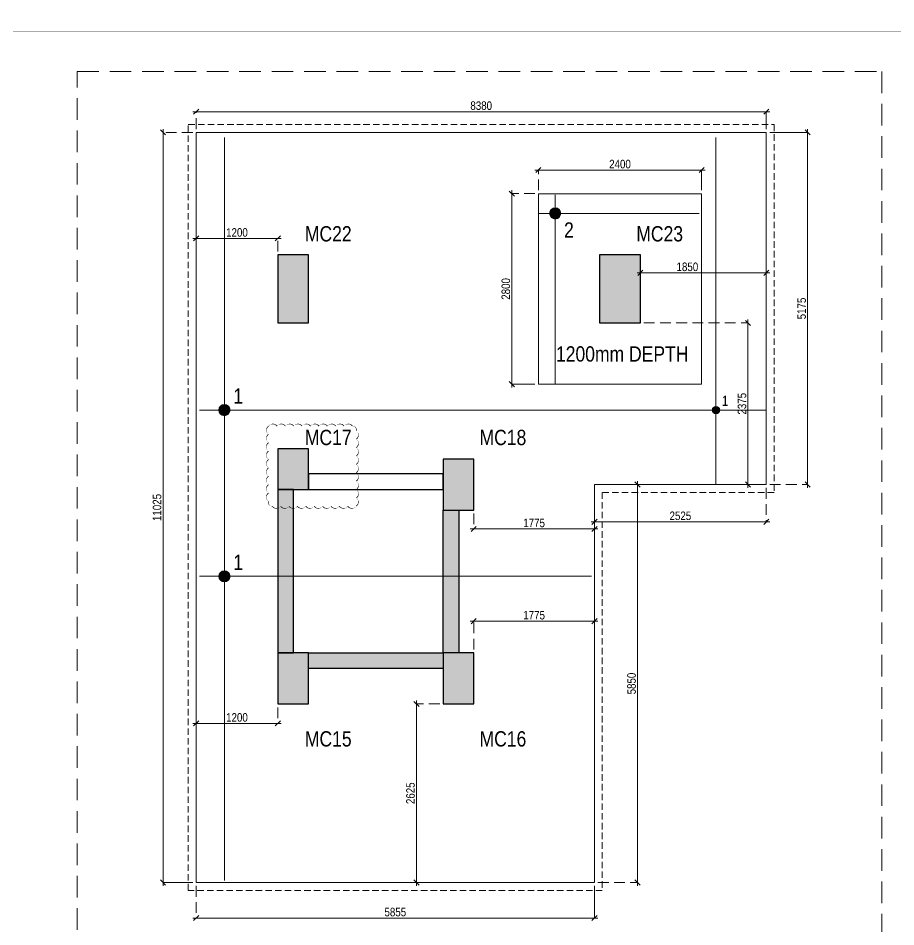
# Model space of a CAD drawing. Header units: millimetres. Extents: x 1112055 to 3390982, y -148532 to 766891.
# Drawn here: x 3162881 to 3188681, y 349481 to 376192 of the extents above; entities that cross this region are included whole.
import ezdxf

# ---------------------------------------------------------------- set-up
doc = ezdxf.new("R2010")
doc.units = ezdxf.units.MM
doc.header["$PDMODE"] = 35
doc.header["$PDSIZE"] = -25
doc.linetypes.add('Hidden', pattern=[9.525, 6.35, -3.175])
for name, color, linetype, lineweight in [('B COL. NO.', 3, 'Continuous', 20), ('B FINAL COLUMN', 1, 'Continuous', 30), ('B FOOTING', 49, 'Continuous', 20), ('B P.C.C', 251, 'Continuous', 0), ('B STEEL', 34, 'Continuous', 15), ('B STEEL TEXT', 7, 'Continuous', 15), ('B TITLE BLOCK', 250, 'Continuous', 0), ('B-ST DIM', 250, 'Continuous', 18)]:
    doc.layers.add(name, color=color, linetype=linetype, lineweight=lineweight)
doc.layers.add('B-COL HT', color=7, linetype='Continuous', lineweight=0, true_color=0x4e4f45)
doc.styles.add('Q1', font='g13f12d.shx', dxfattribs={"width": 0.8})
doc.styles.add('SWINC', font='swissc.ttf')
doc.dimstyles.new('BH-STD', dxfattribs={"dimscale": 0, "dimtxt": 230, "dimasz": 125, "dimexe": 0, "dimexo": 100, "dimgap": 50, "dimtad": 1, "dimdec": 0, "dimzin": 1, "dimdsep": 46, "dimtxsty": 'Q1', "dimblk": 'ARCHTICK', "dimcen": 1, "dimdle": 100, "dimclrd": 250, "dimclre": 250, "dimclrt": 256, "dimadec": 0, "dimazin": 0, "dimtfac": 1, "dimtdec": 0, "dimtix": 1, "dimtofl": 0, "dimtmove": 0, "dimatfit": 2, "dimfxl": 1, "dimtolj": 1, "dimtzin": 0, "dimlwd": 9, "dimlwe": 9, "dimarcsym": 0})

# ---------------------------------------------------------------- blocks, each defined once
blk = doc.blocks.new('_Oblique')
at = {"color": 0, "linetype": 'ByBlock', "lineweight": -2}
blk.add_line((-0.5, -0.5), (0.5, 0.5), dxfattribs=at)
blk = doc.blocks.new('*D4408')
at = {"layer": 'B-ST DIM', "color": 7, "lineweight": 9, "ltscale": 50, "transparency": 16777216}
for p, q in [((3178073, 371726), (3183073, 371726)), ((3182973, 371133), (3182973, 371726))]:
    blk.add_line(p, q, dxfattribs=at)
at = {"layer": 'B-ST DIM', "color": 7, "linetype": 'Hidden', "lineweight": 9, "ltscale": 50, "transparency": 16777216}
blk.add_line((3178173, 371133), (3178173, 371726), dxfattribs=at)
at = {"layer": 'Defpoints', "color": 0, "transparency": 16777216}
for p in [(3182973, 371726), (3178173, 371033), (3182973, 371033)]:
    blk.add_point(p, dxfattribs=at)
at = {"layer": 'B-ST DIM', "color": 7, "lineweight": 9, "transparency": 16777216, "xscale": 150, "yscale": 150, "zscale": 150, "rotation": 180}
blk.add_blockref('_Oblique', (3178173, 371726), dxfattribs=at)
at = {"layer": 'B-ST DIM', "color": 7, "lineweight": 9, "transparency": 16777216, "xscale": 150, "yscale": 150, "zscale": 150}
blk.add_blockref('_Oblique', (3182973, 371726), dxfattribs=at)
at = {"layer": 'B-ST DIM', "color": 7, "transparency": 16777216, "insert": (3180573, 371901), "char_height": 250, "attachment_point": 5, "style": 'SWINC'}
blk.add_mtext('\\A1;2400', dxfattribs=at)
blk = doc.blocks.new('*D4409')
at = {"layer": 'B-ST DIM', "color": 7, "lineweight": 9, "ltscale": 50, "transparency": 16777216}
for p, q in [((3177392, 371133), (3177392, 365333)), ((3178073, 365433), (3177392, 365433))]:
    blk.add_line(p, q, dxfattribs=at)
at = {"layer": 'B-ST DIM', "color": 7, "linetype": 'Hidden', "lineweight": 9, "ltscale": 50, "transparency": 16777216}
blk.add_line((3178073, 371033), (3177392, 371033), dxfattribs=at)
at = {"layer": 'Defpoints', "color": 0, "transparency": 16777216}
for p in [(3178173, 371033), (3177392, 365433), (3178173, 365433)]:
    blk.add_point(p, dxfattribs=at)
at = {"layer": 'B-ST DIM', "color": 7, "lineweight": 9, "transparency": 16777216, "xscale": 150, "yscale": 150, "zscale": 150}
for p, rotation in [((3177392, 371033), 90), ((3177392, 365433), 270)]:
    blk.add_blockref('_Oblique', p, dxfattribs=dict(at, rotation=rotation))
at = {"layer": 'B-ST DIM', "color": 7, "transparency": 16777216, "insert": (3177217, 368233), "char_height": 250, "attachment_point": 5, "rotation": 90, "style": 'SWINC'}
blk.add_mtext('\\A1;2800', dxfattribs=at)
blk = doc.blocks.new('*D4410')
at = {"layer": 'B-ST DIM', "color": 7, "lineweight": 9, "ltscale": 50, "transparency": 16777216}
for p, q in [((3170613, 369717), (3168013, 369717)), ((3168113, 369333), (3168113, 369717))]:
    blk.add_line(p, q, dxfattribs=at)
at = {"layer": 'B-ST DIM', "color": 7, "linetype": 'Hidden', "lineweight": 9, "ltscale": 50, "transparency": 16777216}
blk.add_line((3170513, 369333), (3170513, 369717), dxfattribs=at)
at = {"layer": 'Defpoints', "color": 0, "transparency": 16777216}
for p in [(3168113, 369717), (3168113, 369233), (3170513, 369233)]:
    blk.add_point(p, dxfattribs=at)
at = {"layer": 'B-ST DIM', "color": 7, "lineweight": 9, "transparency": 16777216, "xscale": 150, "yscale": 150, "zscale": 150, "rotation": 180}
blk.add_blockref('_Oblique', (3168113, 369717), dxfattribs=at)
at = {"layer": 'B-ST DIM', "color": 7, "lineweight": 9, "transparency": 16777216, "xscale": 150, "yscale": 150, "zscale": 150}
blk.add_blockref('_Oblique', (3170513, 369717), dxfattribs=at)
at = {"layer": 'B-ST DIM', "color": 7, "transparency": 16777216, "insert": (3169313, 369892), "char_height": 250, "attachment_point": 5, "style": 'SWINC'}
blk.add_mtext('\\A1;1200', dxfattribs=at)
blk = doc.blocks.new('*D4411')
at = {"layer": 'B-ST DIM', "color": 7, "lineweight": 9, "ltscale": 50, "transparency": 16777216}
for p, q in [((3168113, 355933), (3168113, 355461)), ((3170613, 355461), (3168013, 355461))]:
    blk.add_line(p, q, dxfattribs=at)
at = {"layer": 'B-ST DIM', "color": 7, "linetype": 'Hidden', "lineweight": 9, "ltscale": 50, "transparency": 16777216}
blk.add_line((3170513, 355933), (3170513, 355461), dxfattribs=at)
at = {"layer": 'Defpoints', "color": 0, "transparency": 16777216}
for p in [(3168113, 356033), (3170513, 356033), (3168113, 355461)]:
    blk.add_point(p, dxfattribs=at)
at = {"layer": 'B-ST DIM', "color": 7, "lineweight": 9, "transparency": 16777216, "xscale": 150, "yscale": 150, "zscale": 150, "rotation": 180}
blk.add_blockref('_Oblique', (3168113, 355461), dxfattribs=at)
at = {"layer": 'B-ST DIM', "color": 7, "lineweight": 9, "transparency": 16777216, "xscale": 150, "yscale": 150, "zscale": 150}
blk.add_blockref('_Oblique', (3170513, 355461), dxfattribs=at)
at = {"layer": 'B-ST DIM', "color": 7, "transparency": 16777216, "insert": (3169313, 355636), "char_height": 250, "attachment_point": 5, "style": 'SWINC'}
blk.add_mtext('\\A1;1200', dxfattribs=at)
blk = doc.blocks.new('*D4412')
at = {"layer": 'B-ST DIM', "color": 7, "lineweight": 9, "ltscale": 50, "transparency": 16777216}
for p, q in [((3174590, 356133), (3174590, 350683)), ((3175273, 350783), (3174590, 350783))]:
    blk.add_line(p, q, dxfattribs=at)
at = {"layer": 'B-ST DIM', "color": 7, "linetype": 'Hidden', "lineweight": 9, "ltscale": 50, "transparency": 16777216}
blk.add_line((3175273, 356033), (3174590, 356033), dxfattribs=at)
at = {"layer": 'Defpoints', "color": 0, "transparency": 16777216}
for p in [(3175373, 356033), (3174590, 350783), (3175373, 350783)]:
    blk.add_point(p, dxfattribs=at)
at = {"layer": 'B-ST DIM', "color": 7, "lineweight": 9, "transparency": 16777216, "xscale": 150, "yscale": 150, "zscale": 150}
for p, rotation in [((3174590, 356033), 90), ((3174590, 350783), 270)]:
    blk.add_blockref('_Oblique', p, dxfattribs=dict(at, rotation=rotation))
at = {"layer": 'B-ST DIM', "color": 7, "transparency": 16777216, "insert": (3174415, 353408), "char_height": 250, "attachment_point": 5, "rotation": 90, "style": 'SWINC'}
blk.add_mtext('\\A1;2625', dxfattribs=at)
blk = doc.blocks.new('*D4413')
at = {"layer": 'B-ST DIM', "color": 7, "lineweight": 9, "ltscale": 50, "transparency": 16777216}
for p, q in [((3176173, 358466), (3179923, 358466)), ((3179823, 357633), (3179823, 358466))]:
    blk.add_line(p, q, dxfattribs=at)
at = {"layer": 'B-ST DIM', "color": 7, "linetype": 'Hidden', "lineweight": 9, "ltscale": 50, "transparency": 16777216}
blk.add_line((3176273, 357633), (3176273, 358466), dxfattribs=at)
at = {"layer": 'Defpoints', "color": 0, "transparency": 16777216}
for p in [(3179823, 358466), (3176273, 357533), (3179823, 357533)]:
    blk.add_point(p, dxfattribs=at)
at = {"layer": 'B-ST DIM', "color": 7, "lineweight": 9, "transparency": 16777216, "xscale": 150, "yscale": 150, "zscale": 150, "rotation": 180}
blk.add_blockref('_Oblique', (3176273, 358466), dxfattribs=at)
at = {"layer": 'B-ST DIM', "color": 7, "lineweight": 9, "transparency": 16777216, "xscale": 150, "yscale": 150, "zscale": 150}
blk.add_blockref('_Oblique', (3179823, 358466), dxfattribs=at)
at = {"layer": 'B-ST DIM', "color": 7, "transparency": 16777216, "insert": (3178048, 358641), "char_height": 250, "attachment_point": 5, "style": 'SWINC'}
blk.add_mtext('\\A1;1775', dxfattribs=at)
blk = doc.blocks.new('*D4414')
at = {"layer": 'B-ST DIM', "color": 7, "linetype": 'Hidden', "lineweight": 9, "ltscale": 50, "transparency": 16777216}
blk.add_line((3176273, 361633), (3176273, 361178), dxfattribs=at)
at = {"layer": 'B-ST DIM', "color": 7, "lineweight": 9, "ltscale": 50, "transparency": 16777216}
for p, q in [((3179823, 361633), (3179823, 361178)), ((3176173, 361178), (3179923, 361178))]:
    blk.add_line(p, q, dxfattribs=at)
at = {"layer": 'Defpoints', "color": 0, "transparency": 16777216}
for p in [(3176273, 361733), (3179823, 361733), (3179823, 361178)]:
    blk.add_point(p, dxfattribs=at)
at = {"layer": 'B-ST DIM', "color": 7, "lineweight": 9, "transparency": 16777216, "xscale": 150, "yscale": 150, "zscale": 150, "rotation": 180}
blk.add_blockref('_Oblique', (3176273, 361178), dxfattribs=at)
at = {"layer": 'B-ST DIM', "color": 7, "lineweight": 9, "transparency": 16777216, "xscale": 150, "yscale": 150, "zscale": 150}
blk.add_blockref('_Oblique', (3179823, 361178), dxfattribs=at)
at = {"layer": 'B-ST DIM', "color": 7, "transparency": 16777216, "insert": (3178048, 361353), "char_height": 250, "attachment_point": 5, "style": 'SWINC'}
blk.add_mtext('\\A1;1775', dxfattribs=at)
blk = doc.blocks.new('*D4415')
at = {"layer": 'B-ST DIM', "color": 7, "lineweight": 9, "ltscale": 50, "transparency": 16777216}
for p, q in [((3184335, 367333), (3184335, 362383)), ((3181273, 362483), (3184335, 362483))]:
    blk.add_line(p, q, dxfattribs=at)
at = {"layer": 'B-ST DIM', "color": 7, "linetype": 'Hidden', "lineweight": 9, "ltscale": 50, "transparency": 16777216}
blk.add_line((3181273, 367233), (3184335, 367233), dxfattribs=at)
at = {"layer": 'Defpoints', "color": 0, "transparency": 16777216}
for p in [(3181173, 367233), (3181173, 362483), (3184335, 362483)]:
    blk.add_point(p, dxfattribs=at)
at = {"layer": 'B-ST DIM', "color": 7, "lineweight": 9, "transparency": 16777216, "xscale": 150, "yscale": 150, "zscale": 150}
for p, rotation in [((3184335, 367233), 90), ((3184335, 362483), 270)]:
    blk.add_blockref('_Oblique', p, dxfattribs=dict(at, rotation=rotation))
at = {"layer": 'B-ST DIM', "color": 7, "transparency": 16777216, "insert": (3184160, 364858), "char_height": 250, "attachment_point": 5, "rotation": 90, "style": 'SWINC'}
blk.add_mtext('\\A1;2375', dxfattribs=at)
blk = doc.blocks.new('*D4416')
at = {"layer": 'B-ST DIM', "color": 7, "linetype": 'Hidden', "lineweight": 9, "ltscale": 50, "transparency": 16777216}
blk.add_line((3181173, 369133), (3181173, 368706), dxfattribs=at)
at = {"layer": 'B-ST DIM', "color": 7, "lineweight": 9, "ltscale": 50, "transparency": 16777216}
for p, q in [((3184873, 369133), (3184873, 368706)), ((3181073, 368706), (3184973, 368706))]:
    blk.add_line(p, q, dxfattribs=at)
at = {"layer": 'Defpoints', "color": 0, "transparency": 16777216}
for p in [(3181173, 369233), (3184873, 369233), (3184873, 368706)]:
    blk.add_point(p, dxfattribs=at)
at = {"layer": 'B-ST DIM', "color": 7, "lineweight": 9, "transparency": 16777216, "xscale": 150, "yscale": 150, "zscale": 150, "rotation": 180}
blk.add_blockref('_Oblique', (3181173, 368706), dxfattribs=at)
at = {"layer": 'B-ST DIM', "color": 7, "lineweight": 9, "transparency": 16777216, "xscale": 150, "yscale": 150, "zscale": 150}
blk.add_blockref('_Oblique', (3184873, 368706), dxfattribs=at)
at = {"layer": 'B-ST DIM', "color": 7, "transparency": 16777216, "insert": (3182554, 368881), "char_height": 250, "attachment_point": 5, "style": 'SWINC'}
blk.add_mtext('\\A1;1850', dxfattribs=at)
blk = doc.blocks.new('*D4417')
at = {"layer": 'B-ST DIM', "color": 7, "lineweight": 9, "ltscale": 50, "transparency": 16777216}
for p, q in [((3168013, 373443), (3184973, 373443)), ((3184873, 372933), (3184873, 373443))]:
    blk.add_line(p, q, dxfattribs=at)
at = {"layer": 'B-ST DIM', "color": 7, "linetype": 'Hidden', "lineweight": 9, "ltscale": 50, "transparency": 16777216}
blk.add_line((3168113, 372933), (3168113, 373443), dxfattribs=at)
at = {"layer": 'Defpoints', "color": 0, "transparency": 16777216}
for p in [(3184873, 373443), (3168113, 372833), (3184873, 372833)]:
    blk.add_point(p, dxfattribs=at)
at = {"layer": 'B-ST DIM', "color": 7, "lineweight": 9, "transparency": 16777216, "xscale": 150, "yscale": 150, "zscale": 150, "rotation": 180}
blk.add_blockref('_Oblique', (3168113, 373443), dxfattribs=at)
at = {"layer": 'B-ST DIM', "color": 7, "lineweight": 9, "transparency": 16777216, "xscale": 150, "yscale": 150, "zscale": 150}
blk.add_blockref('_Oblique', (3184873, 373443), dxfattribs=at)
at = {"layer": 'B-ST DIM', "color": 7, "transparency": 16777216, "insert": (3176493, 373618), "char_height": 250, "attachment_point": 5, "style": 'SWINC'}
blk.add_mtext('\\A1;8380', dxfattribs=at)
blk = doc.blocks.new('*D4418')
at = {"layer": 'B-ST DIM', "color": 7, "lineweight": 9, "ltscale": 50, "transparency": 16777216}
for p, q in [((3167140, 372933), (3167140, 350683)), ((3168013, 350783), (3167140, 350783))]:
    blk.add_line(p, q, dxfattribs=at)
at = {"layer": 'B-ST DIM', "color": 7, "linetype": 'Hidden', "lineweight": 9, "ltscale": 50, "transparency": 16777216}
blk.add_line((3168013, 372833), (3167140, 372833), dxfattribs=at)
at = {"layer": 'Defpoints', "color": 0, "transparency": 16777216}
for p in [(3168113, 372833), (3167140, 350783), (3168113, 350783)]:
    blk.add_point(p, dxfattribs=at)
at = {"layer": 'B-ST DIM', "color": 7, "lineweight": 9, "transparency": 16777216, "xscale": 150, "yscale": 150, "zscale": 150}
for p, rotation in [((3167140, 372833), 90), ((3167140, 350783), 270)]:
    blk.add_blockref('_Oblique', p, dxfattribs=dict(at, rotation=rotation))
at = {"layer": 'B-ST DIM', "color": 7, "transparency": 16777216, "insert": (3166965, 361808), "char_height": 250, "attachment_point": 5, "rotation": 90, "style": 'SWINC'}
blk.add_mtext('\\A1;11025', dxfattribs=at)
blk = doc.blocks.new('*D4419')
at = {"layer": 'B-ST DIM', "color": 7, "linetype": 'Hidden', "lineweight": 9, "ltscale": 50, "transparency": 16777216}
blk.add_line((3168113, 350683), (3168113, 349739), dxfattribs=at)
at = {"layer": 'B-ST DIM', "color": 7, "lineweight": 9, "ltscale": 50, "transparency": 16777216}
for p, q in [((3179823, 350683), (3179823, 349739)), ((3168013, 349739), (3179923, 349739))]:
    blk.add_line(p, q, dxfattribs=at)
at = {"layer": 'Defpoints', "color": 0, "transparency": 16777216}
for p in [(3168113, 350783), (3179823, 350783), (3179823, 349739)]:
    blk.add_point(p, dxfattribs=at)
at = {"layer": 'B-ST DIM', "color": 7, "lineweight": 9, "transparency": 16777216, "xscale": 150, "yscale": 150, "zscale": 150, "rotation": 180}
blk.add_blockref('_Oblique', (3168113, 349739), dxfattribs=at)
at = {"layer": 'B-ST DIM', "color": 7, "lineweight": 9, "transparency": 16777216, "xscale": 150, "yscale": 150, "zscale": 150}
blk.add_blockref('_Oblique', (3179823, 349739), dxfattribs=at)
at = {"layer": 'B-ST DIM', "color": 7, "transparency": 16777216, "insert": (3173968, 349914), "char_height": 250, "attachment_point": 5, "style": 'SWINC'}
blk.add_mtext('\\A1;5855', dxfattribs=at)
blk = doc.blocks.new('*D4420')
at = {"layer": 'B-ST DIM', "color": 7, "lineweight": 9, "ltscale": 50, "transparency": 16777216}
for p, q in [((3179923, 362483), (3181088, 362483)), ((3181088, 350683), (3181088, 362583))]:
    blk.add_line(p, q, dxfattribs=at)
at = {"layer": 'B-ST DIM', "color": 7, "linetype": 'Hidden', "lineweight": 9, "ltscale": 50, "transparency": 16777216}
blk.add_line((3179923, 350783), (3181088, 350783), dxfattribs=at)
at = {"layer": 'Defpoints', "color": 0, "transparency": 16777216}
for p in [(3179823, 362483), (3181088, 362483), (3179823, 350783)]:
    blk.add_point(p, dxfattribs=at)
at = {"layer": 'B-ST DIM', "color": 7, "lineweight": 9, "transparency": 16777216, "xscale": 150, "yscale": 150, "zscale": 150}
for p, rotation in [((3181088, 362483), 90), ((3181088, 350783), 270)]:
    blk.add_blockref('_Oblique', p, dxfattribs=dict(at, rotation=rotation))
at = {"layer": 'B-ST DIM', "color": 7, "transparency": 16777216, "insert": (3180913, 356633), "char_height": 250, "attachment_point": 5, "rotation": 90, "style": 'SWINC'}
blk.add_mtext('\\A1;5850', dxfattribs=at)
blk = doc.blocks.new('*D4421')
at = {"layer": 'B-ST DIM', "color": 7, "lineweight": 9, "ltscale": 50, "transparency": 16777216}
for p, q in [((3179823, 362383), (3179823, 361387)), ((3184973, 361387), (3179723, 361387))]:
    blk.add_line(p, q, dxfattribs=at)
at = {"layer": 'B-ST DIM', "color": 7, "linetype": 'Hidden', "lineweight": 9, "ltscale": 50, "transparency": 16777216}
blk.add_line((3184873, 362383), (3184873, 361387), dxfattribs=at)
at = {"layer": 'Defpoints', "color": 0, "transparency": 16777216}
for p in [(3179823, 362483), (3184873, 362483), (3179823, 361387)]:
    blk.add_point(p, dxfattribs=at)
at = {"layer": 'B-ST DIM', "color": 7, "lineweight": 9, "transparency": 16777216, "xscale": 150, "yscale": 150, "zscale": 150, "rotation": 180}
blk.add_blockref('_Oblique', (3179823, 361387), dxfattribs=at)
at = {"layer": 'B-ST DIM', "color": 7, "lineweight": 9, "transparency": 16777216, "xscale": 150, "yscale": 150, "zscale": 150}
blk.add_blockref('_Oblique', (3184873, 361387), dxfattribs=at)
at = {"layer": 'B-ST DIM', "color": 7, "transparency": 16777216, "insert": (3182348, 361562), "char_height": 250, "attachment_point": 5, "style": 'SWINC'}
blk.add_mtext('\\A1;2525', dxfattribs=at)
blk = doc.blocks.new('*D4422')
at = {"layer": 'B-ST DIM', "color": 7, "lineweight": 9, "ltscale": 50, "transparency": 16777216}
for p, q in [((3186088, 362383), (3186088, 372933)), ((3184973, 372833), (3186088, 372833))]:
    blk.add_line(p, q, dxfattribs=at)
at = {"layer": 'B-ST DIM', "color": 7, "linetype": 'Hidden', "lineweight": 9, "ltscale": 50, "transparency": 16777216}
blk.add_line((3184973, 362483), (3186088, 362483), dxfattribs=at)
at = {"layer": 'Defpoints', "color": 0, "transparency": 16777216}
for p in [(3184873, 372833), (3186088, 372833), (3184873, 362483)]:
    blk.add_point(p, dxfattribs=at)
at = {"layer": 'B-ST DIM', "color": 7, "lineweight": 9, "transparency": 16777216, "xscale": 150, "yscale": 150, "zscale": 150}
for p, rotation in [((3186088, 372833), 90), ((3186088, 362483), 270)]:
    blk.add_blockref('_Oblique', p, dxfattribs=dict(at, rotation=rotation))
at = {"layer": 'B-ST DIM', "color": 7, "transparency": 16777216, "insert": (3185913, 367658), "char_height": 250, "attachment_point": 5, "rotation": 90, "style": 'SWINC'}
blk.add_mtext('\\A1;5175', dxfattribs=at)

msp = doc.modelspace()

# ---------------------------------------------------------------- hatches: boundary and pattern name
at = {"layer": 'B STEEL TEXT', "lineweight": 5}
h = msp.add_hatch(color=256, dxfattribs=at)
h.dxf.hatch_style = 1
edge = h.paths.add_edge_path()
edge.add_ellipse((3178667.3, 370451.7), major_axis=(163.7, 0), ratio=1, start_angle=0, end_angle=360)
h = msp.add_hatch(color=256, dxfattribs=at)
h.dxf.hatch_style = 1
edge = h.paths.add_edge_path()
edge.add_ellipse((3168944.6, 364670.5), major_axis=(163.7, 0), ratio=1, start_angle=0, end_angle=360)
h = msp.add_hatch(color=256, dxfattribs=at)
h.dxf.hatch_style = 1
edge = h.paths.add_edge_path()
edge.add_ellipse((3183393.8, 364670.5), major_axis=(109.1, 0), ratio=1, start_angle=0, end_angle=360)
h = msp.add_hatch(color=256, dxfattribs=at)
h.dxf.hatch_style = 1
edge = h.paths.add_edge_path()
edge.add_ellipse((3168944.6, 359785.9), major_axis=(163.7, 0), ratio=1, start_angle=0, end_angle=360)
at = {"layer": 'B-COL HT'}
h = msp.add_hatch(color=250, dxfattribs=at)
h.dxf.hatch_style = 1
h.paths.add_polyline_path([(3170513.1, 367232.9), (3171413.1, 367232.9), (3171413.1, 369232.9), (3170513.1, 369232.9)])
h = msp.add_hatch(color=250, dxfattribs=at)
h.dxf.hatch_style = 1
h.paths.add_polyline_path([(3179973.1, 367232.9), (3181173.1, 367232.9), (3181173.1, 369232.9), (3179973.1, 369232.9)])
h = msp.add_hatch(color=250, dxfattribs=at)
h.dxf.hatch_style = 1
h.paths.add_polyline_path([(3171413.1, 362332.9), (3171413.1, 363532.9), (3170513.1, 363532.9), (3170513.1, 362332.9)])
h = msp.add_hatch(color=250, dxfattribs=at)
h.dxf.hatch_style = 1
h.paths.add_polyline_path([(3175373.1, 361732.9), (3176273.1, 361732.9), (3176273.1, 363232.9), (3175373.1, 363232.9)])
at = {"layer": 'B-COL HT', "lineweight": 0}
h = msp.add_hatch(color=250, dxfattribs=at)
h.dxf.hatch_style = 1
h.paths.add_polyline_path([(3170973.1, 362332.9), (3170513.1, 362332.9), (3170513.1, 357532.9), (3170973.1, 357532.9)])
h = msp.add_hatch(color=250, dxfattribs=at)
h.dxf.hatch_style = 1
h.paths.add_polyline_path([(3175833.1, 357532.9), (3175373.1, 357532.9), (3175373.1, 361732.9), (3175833.1, 361732.9)])
at = {"layer": 'B-COL HT'}
h = msp.add_hatch(color=250, dxfattribs=at)
h.dxf.hatch_style = 1
h.paths.add_polyline_path([(3170513.1, 356032.9), (3171413.1, 356032.9), (3171413.1, 357532.9), (3170513.1, 357532.9)])
at = {"layer": 'B-COL HT', "lineweight": 0}
h = msp.add_hatch(color=250, dxfattribs=at)
h.dxf.hatch_style = 1
h.paths.add_polyline_path([(3175373.1, 357072.9), (3171413.1, 357072.9), (3171413.1, 357532.9), (3175373.1, 357532.9)])
at = {"layer": 'B-COL HT'}
h = msp.add_hatch(color=250, dxfattribs=at)
h.dxf.hatch_style = 1
h.paths.add_polyline_path([(3175373.1, 356032.9), (3176273.1, 356032.9), (3176273.1, 357532.9), (3175373.1, 357532.9)])

# ---------------------------------------------------------------- linework, layer by layer
at = {"layer": 'B FINAL COLUMN', "color": 1, "lineweight": 30}
for points in [[(3170513.1, 367232.9), (3171413.1, 367232.9), (3171413.1, 369232.9), (3170513.1, 369232.9)], [(3179973.1, 367232.9), (3181173.1, 367232.9), (3181173.1, 369232.9), (3179973.1, 369232.9)], [(3171413.1, 362332.9), (3171413.1, 363532.9), (3170513.1, 363532.9), (3170513.1, 362332.9)], [(3175373.1, 361732.9), (3176273.1, 361732.9), (3176273.1, 363232.9), (3175373.1, 363232.9)], [(3175373.1, 362332.9), (3175373.1, 362792.9), (3171413.1, 362792.9), (3171413.1, 362332.9)], [(3170973.1, 362332.9), (3170513.1, 362332.9), (3170513.1, 357532.9), (3170973.1, 357532.9)], [(3175833.1, 357532.9), (3175373.1, 357532.9), (3175373.1, 361732.9), (3175833.1, 361732.9)], [(3170513.1, 356032.9), (3171413.1, 356032.9), (3171413.1, 357532.9), (3170513.1, 357532.9)], [(3175373.1, 357072.9), (3171413.1, 357072.9), (3171413.1, 357532.9), (3175373.1, 357532.9)], [(3175373.1, 356032.9), (3176273.1, 356032.9), (3176273.1, 357532.9), (3175373.1, 357532.9)]]:
    msp.add_lwpolyline(points, close=True, dxfattribs=at)
at = {"layer": 'B FOOTING'}
msp.add_lwpolyline([(3179823.1, 362482.9), (3179823.1, 350782.9), (3168113.1, 350782.9), (3168113.1, 372832.9), (3184873.1, 372832.9), (3184873.1, 362482.9), (3179823.1, 362482.9)], dxfattribs=at)
at = {"layer": 'B FOOTING', "color": 6}
msp.add_lwpolyline([(3178173.1, 365432.9), (3182973.1, 365432.9), (3182973.1, 371032.9), (3178173.1, 371032.9)], close=True, dxfattribs=at)
at = {"layer": 'B P.C.C', "color": 250, "linetype": 'Hidden', "lineweight": 0, "ltscale": 100}
msp.add_lwpolyline([(3164619.5, 374624.1), (3188271.6, 374624.1), (3188271.6, 342723.4), (3164619.5, 342723.4)], close=True, dxfattribs=at)
at = {"layer": 'B P.C.C', "color": 250, "linetype": 'Hidden', "lineweight": 0, "ltscale": 30}
msp.add_lwpolyline([(3180053.1, 362252.9), (3180053.1, 350552.9), (3167883.1, 350552.9), (3167883.1, 373062.9), (3185103.1, 373062.9), (3185103.1, 362252.9)], close=True, dxfattribs=at)
at = {"layer": 'B P.C.C', "color": 2, "lineweight": 0}
msp.add_lwpolyline([(3170241.9, 364198.9, 0, 24.7, -0.5205671), (3170488.7, 364198.9, 0, 24.7, -0.5205671), (3170735.5, 364198.9, 0, 24.7, -0.5205671), (3170982.2, 364198.9, 0, 24.7, -0.5205671), (3171229, 364198.9, 0, 24.7, -0.5205671), (3171475.7, 364198.9, 0, 24.7, -0.5205671), (3171722.5, 364198.9, 0, 24.7, -0.5205671), (3171969.3, 364198.9, 0, 24.7, -0.5205671), (3172216, 364198.9, 0, 24.7, -0.5205671), (3172462.8, 364198.9, 0, 24.7, -0.5205671), (3172709.5, 364198.9, 0, 24.7, -0.5205671), (3172820.3, 364062.9, 0, 24.7, -0.5205671), (3172820.3, 363816.2, 0, 24.7, -0.5205671), (3172820.3, 363569.4, 0, 24.7, -0.5205671), (3172820.3, 363322.6, 0, 24.7, -0.5205671), (3172820.3, 363075.9, 0, 24.7, -0.5205671), (3172820.3, 362829.1, 0, 24.7, -0.5205671), (3172820.3, 362582.4, 0, 24.7, -0.5205671), (3172820.3, 362335.6, 0, 24.7, -0.5205671), (3172820.3, 362088.8, 0, 24.7, -0.5205671), (3172816.3, 361846.2, 0, 24.7, -0.5205671), (3172569.5, 361846.2, 0, 24.7, -0.5205671), (3172322.7, 361846.2, 0, 24.7, -0.5205671), (3172076, 361846.2, 0, 24.7, -0.5205671), (3171829.2, 361846.2, 0, 24.7, -0.5205671), (3171582.5, 361846.2, 0, 24.7, -0.5205671), (3171335.7, 361846.2, 0, 24.7, -0.5205671), (3171088.9, 361846.2, 0, 24.7, -0.5205671), (3170842.2, 361846.2, 0, 24.7, -0.5205671), (3170595.4, 361846.2, 0, 24.7, -0.5205671), (3170348.7, 361846.2, 0, 24.7, -0.5205671), (3170241.9, 361986.2, 0, 24.7, -0.5205671), (3170241.9, 362233, 0, 24.7, -0.5205671), (3170241.9, 362479.7, 0, 24.7, -0.5205671), (3170241.9, 362726.5, 0, 24.7, -0.5205671), (3170241.9, 362973.2, 0, 24.7, -0.5205671), (3170241.9, 363220, 0, 24.7, -0.5205671), (3170241.9, 363466.8, 0, 24.7, -0.5205671), (3170241.9, 363713.5, 0, 24.7, -0.5205671), (3170241.9, 363960.3, 0, 24.7, -0.5205671)], format="xyseb", close=True, dxfattribs=at)
at = {"layer": 'B STEEL'}
for p, q in [((3168944.6, 350846), (3168944.6, 372682.3)), ((3183393.8, 362482.9), (3183393.8, 372682.3)), ((3184845.5, 364670.5), (3168207.1, 364670.5)), ((3179738.6, 359785.9), (3168207.1, 359785.9))]:
    msp.add_line(p, q, dxfattribs=at)
at = {"layer": 'B STEEL', "color": 25}
for p, q in [((3178667.3, 365454.6), (3178667.3, 370997)), ((3178201.1, 370451.7), (3182902, 370451.7))]:
    msp.add_line(p, q, dxfattribs=at)
at = {"layer": 'B STEEL TEXT', "lineweight": 5}
for centre, radius in [((3178667.3, 370451.7), 163.7), ((3168944.6, 364670.5), 163.7), ((3183393.8, 364670.5), 109.1), ((3168944.6, 359785.9), 163.7)]:
    msp.add_circle(centre, radius, dxfattribs=at)
at = {"layer": 'B TITLE BLOCK', "color": 1, "const_width": 8.39}
msp.add_lwpolyline([(3096454.4, 376187.5), (3096454.4, 300377.5), (3203851.9, 300377.5), (3203851.9, 376187.5)], close=True, dxfattribs=at)
at = {"layer": 'B TITLE BLOCK', "color": 250, "lineweight": 0, "const_width": 8.39}
msp.add_lwpolyline([(3096828.1, 375813.7), (3096828.1, 300751.2), (3203478.2, 300751.2), (3203478.2, 375813.7)], close=True, dxfattribs=at)

# ---------------------------------------------------------------- texts
at = {"layer": 'B COL. NO.', "style": 'SWINC'}
for s, p in [('MC22', (3171309, 369628.1)), ('MC23', (3181051.4, 369628.1)), ('MC17', (3171309, 363641.2)), ('MC18', (3176444, 363641.2)), ('MC15', (3171309, 354781.7)), ('MC16', (3176444, 354781.7))]:
    msp.add_text(s, height=450, dxfattribs=at).set_placement(p)
at = {"layer": 'B FOOTING', "color": 6, "style": 'SWINC'}
msp.add_text('1200mm DEPTH', height=450, dxfattribs=at).set_placement((3178690.2, 366096.2))
at = {"layer": 'B STEEL TEXT', "lineweight": 9, "style": 'SWINC'}
for s, height, p in [('2', 450, (3178928.4, 369738.8)), ('1', 450, (3169205.8, 364856.8)), ('1', 300, (3183567.9, 364794.7)), ('1', 450, (3169205.8, 359972.2))]:
    msp.add_text(s, height=height, dxfattribs=at).set_placement(p)

# ---------------------------------------------------------------- dimensions: what is measured, and where the dimension line sits
at = {"layer": 'B-ST DIM', "ltscale": 50}
for base, p1, p2, picture, middle in [((3184873.1, 373443.1), (3168113.1, 372832.9), (3184873.1, 372832.9), '*D4417', (3176493.1, 373618.1)), ((3182973.1, 371726.4), (3178173.1, 371032.9), (3182973.1, 371032.9), '*D4408', (3180573.1, 371901.4)), ((3168113.1, 369716.8), (3170513.1, 369232.9), (3168113.1, 369232.9), '*D4410', (3169313.1, 369891.8)), ((3179823.1, 361386.8), (3184873.1, 362482.9), (3179823.1, 362482.9), '*D4421', (3182348.1, 361561.8)), ((3179823.1, 361178.1), (3176273.1, 361732.9), (3179823.1, 361732.9), '*D4414', (3178048.1, 361353.1)), ((3179823.1, 358466), (3176273.1, 357532.9), (3179823.1, 357532.9), '*D4413', (3178048.1, 358641)), ((3168113.1, 355460.9), (3170513.1, 356032.9), (3168113.1, 356032.9), '*D4411', (3169313.1, 355635.9)), ((3179823.1, 349738.9), (3168113.1, 350782.9), (3179823.1, 350782.9), '*D4419', (3173968.1, 349913.9))]:
    dim = msp.add_linear_dim(base=base, p1=p1, p2=p2, dimstyle='BH-STD', override={"dimscale": 1, "dimtxt": 250, "dimasz": 150, "dimlfac": 0.5, "dimtxsty": 'SWINC', "dimblk1": 'Oblique', "dimblk2": 'Oblique', "dimsah": 1, "dimclrd": 7, "dimclre": 7, "dimclrt": 7}, dxfattribs=at)
    dim.commit()
    dim.dimension.update_dxf_attribs({"geometry": picture, "text_midpoint": middle})
for base, p1, p2, picture, middle in [((3167140.2, 350782.9), (3168113.1, 372832.9), (3168113.1, 350782.9), '*D4418', (3166965.2, 361807.9)), ((3186088.5, 372832.9), (3184873.1, 362482.9), (3184873.1, 372832.9), '*D4422', (3185913.5, 367657.9)), ((3177392.4, 365432.9), (3178173.1, 371032.9), (3178173.1, 365432.9), '*D4409', (3177217.4, 368232.9)), ((3184335.2, 362482.9), (3181173.1, 367232.9), (3181173.1, 362482.9), '*D4415', (3184160.2, 364857.9)), ((3181087.6, 362482.9), (3179823.1, 350782.9), (3179823.1, 362482.9), '*D4420', (3180912.6, 356632.9)), ((3174589.9, 350782.9), (3175373.1, 356032.9), (3175373.1, 350782.9), '*D4412', (3174414.9, 353407.9))]:
    dim = msp.add_linear_dim(base=base, p1=p1, p2=p2, angle=90, dimstyle='BH-STD', override={"dimscale": 1, "dimtxt": 250, "dimasz": 150, "dimlfac": 0.5, "dimtxsty": 'SWINC', "dimblk1": 'Oblique', "dimblk2": 'Oblique', "dimsah": 1, "dimclrd": 7, "dimclre": 7, "dimclrt": 7}, dxfattribs=at)
    dim.commit()
    dim.dimension.update_dxf_attribs({"geometry": picture, "text_midpoint": middle})
dim = msp.add_linear_dim(base=(3184873.1, 368706.1), p1=(3181173.1, 369232.9), p2=(3184873.1, 369232.9), dimstyle='BH-STD', override={"dimscale": 1, "dimtxt": 250, "dimasz": 150, "dimlfac": 0.5, "dimtxsty": 'SWINC', "dimblk1": 'Oblique', "dimblk2": 'Oblique', "dimsah": 1, "dimclrd": 7, "dimclre": 7, "dimclrt": 7}, dxfattribs=at)
dim.commit()
dim.dimension.update_dxf_attribs({"geometry": '*D4416', "text_midpoint": (3182553.6, 368706.1), "dimtype": 160})

doc.saveas('drawing.dxf')
